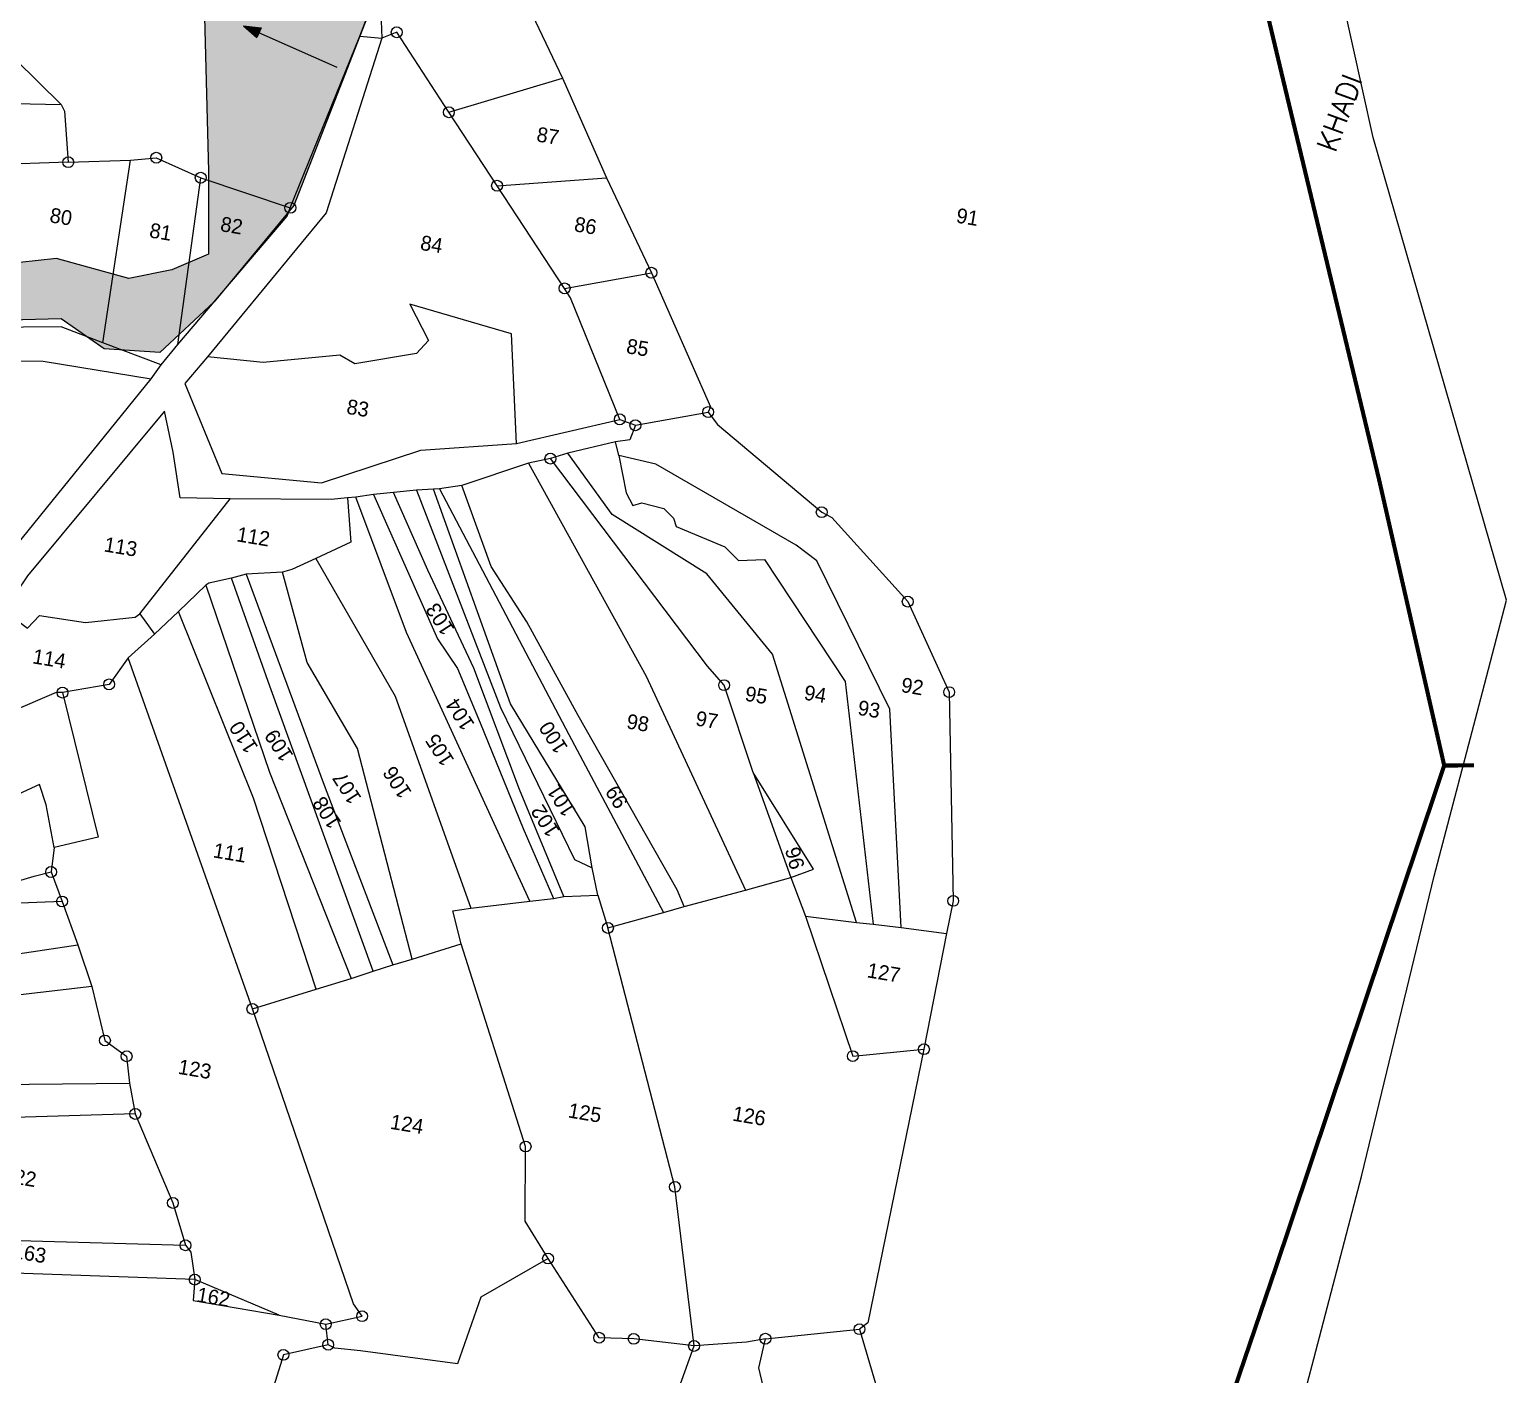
# Model space of a CAD drawing. Header units: metres. Extents: x 283645 to 285797, y 2017393 to 2020400.
# Drawn here: x 285057 to 285797, y 2018687 to 2019360 of the extents above; entities that cross this region are included whole.
import ezdxf
from ezdxf.enums import TextEntityAlignment as Align

# ---------------------------------------------------------------- set-up
doc = ezdxf.new("R2010")
doc.units = ezdxf.units.M
doc.linetypes.add('DIVIDE', pattern=[1.25, 0.5, -0.25, 0, -0.25, 0, -0.25])
for name, color, linetype in [('POLY_HATCH', 12, 'Continuous'), ('POLY_PARCEL', 6, 'Continuous'), ('POLY_ROAD', 30, 'Continuous'), ('POLY_WATER', 4, 'Continuous'), ('SYM_ARROW', 1, 'Continuous'), ('SYM_STONE', 1, 'Continuous'), ('TEXT_MAPOUT', 7, 'Continuous'), ('TEXT_PARCEL', 7, 'Continuous'), ('V_BOUND_LINE', 7, 'Continuous'), ('V_DIVIDE_LINE', 7, 'DIVIDE'), ('VILLAGE BOUNDRY', 1, 'Continuous')]:
    doc.layers.add(name, color=color, linetype=linetype)
doc.styles.get("Standard").update_dxf_attribs({"font": 'simplex.shx'})
doc.styles.add('TEXT_MAP', font='', dxfattribs={"height": 2.5})
doc.styles.get('TEXT_MAP').set_extended_font_data('Kruti Dev 050')

# ---------------------------------------------------------------- blocks, each defined once
blk = doc.blocks.new('STONE')
blk.add_circle((0, 0), 0.851)
blk = doc.blocks.new('ARROWASPECT')
h = blk.add_hatch(color=256)
h.paths.add_polyline_path([(2.85, -2.85), (3.72, -1.98), (0, 0)])
h.paths.add_polyline_path([(0, 0), (1.98, -3.72), (2.85, -2.85)])
for points in [[(0, 0), (17.15, -17.15)], [(0, 0), (1.98, -3.72)], [(0, 0), (3.72, -1.98)], [(3.72, -1.98), (1.98, -3.72)]]:
    blk.add_lwpolyline(points)

msp = doc.modelspace()

# ---------------------------------------------------------------- hatches: boundary and pattern name
at = {"layer": 'POLY_HATCH'}
h = msp.add_hatch(dxfattribs=at)
h.set_pattern_fill('ZIGZAG', color=256, scale=41.225929, angle=-9.52699, style=0)
h.set_pattern_definition([(350.473, (283678.65, 2018388.7925), (5.93509, 4.229242), [5.15324, -5.15324]), (80.473, (283683.732, 2018387.9396), (-4.229242, 5.93509), [5.15324, -5.15324])])
h.paths.add_polyline_path([(284826.31, 2019671.07), (284810.13, 2019697.91), (284782.68, 2019736.41), (284771.23, 2019746.95), (284758.94, 2019762.8), (284754.02, 2019777.99), (284721.76, 2019736.6), (284656.58, 2019608.52), (284617.82, 2019528.29), (284657.22, 2019509.61), (284686.94, 2019505.2), (284707.45, 2019510.95), (284742.05, 2019532.14), (284739.81, 2019510.95), (284803.2, 2019443.44), (284803.74, 2019429.56), (284821.13, 2019389.31), (284827.91, 2019371.51), (284834.78, 2019347.38), (284851.35, 2019326.22), (284870.63, 2019321.26), (284883.29, 2019304.2), (284908.33, 2019294.2), (284914.08, 2019259.92), (284946.38, 2019233.24), (284968.36, 2019216.92), (284991.75, 2019212.42), (285010.67, 2019215.56), (285010.96, 2019227.58), (285040.39, 2019214.59), (285072.73, 2019215.49), (285094.33, 2019200.37), (285122.19, 2019198.57), (285149.43, 2019223.87), (285189.25, 2019272.26), (285226.15, 2019366.94), (285208.44, 2019456.65), (285176.84, 2019439.55), (285146.46, 2019443.5), (285126.23, 2019432.53), (285114.58, 2019431.62), (285090.63, 2019436.21), (285078.52, 2019432.5), (285054.01, 2019437.19), (285043.02, 2019443.63), (285027.84, 2019449.05), (285018.44, 2019458.09), (285004.47, 2019474.22), (285002.91, 2019492.29), (285008.05, 2019512.68), (284991.66, 2019517.73), (284977.6, 2019529.86), (284969.41, 2019542.72), (284957.6, 2019561.36), (284943.62, 2019563.71), (284930.12, 2019575.74), (284914.86, 2019599.34), (284906.75, 2019598.98), (284889.15, 2019603.66), (284876.96, 2019620.06), (284860.02, 2019645.88), (284835.71, 2019655.13)])
h.paths.add_polyline_path([(284783.98, 2019576.11), (284793.86, 2019576.75), (284810.53, 2019563.04), (284836.98, 2019549.41), (284853.57, 2019552.37), (284865.09, 2019521.71), (284885.48, 2019502.78), (284907.94, 2019503.03), (284918.73, 2019485.14), (284938.94, 2019468.53), (284960.92, 2019459.1), (284977.42, 2019464.95), (284987.74, 2019437.37), (285001.15, 2019428.22), (285012.64, 2019426.8), (285023.64, 2019427.25), (285028.84, 2019413.74), (285045.79, 2019405.15), (285064.62, 2019404.29), (285080.74, 2019411.35), (285106.45, 2019396.69), (285126.11, 2019393.97), (285143.55, 2019405.4), (285146.5, 2019289.44), (285146.49, 2019247.84), (285128.08, 2019240.02), (285106.65, 2019235.58), (285070.41, 2019245.68), (285052.01, 2019243.68), (285033.47, 2019246.21), (285019.87, 2019254.24), (284992.85, 2019257.63), (284975.43, 2019266.87), (284959.61, 2019285.61), (284956.87, 2019334.32), (284939.9, 2019329.13), (284910.64, 2019332.89), (284899.38, 2019344.54), (284884.01, 2019348.85), (284867.53, 2019360.23), (284856.38, 2019393.12), (284847.73, 2019404.57), (284836.48, 2019423.12), (284835.85, 2019446.77), (284817.22, 2019459.09), (284807.47, 2019490.02), (284786.42, 2019494.71), (284766.3, 2019511.87), (284753.83, 2019523.15), (284749.84, 2019537.04), (284758.99, 2019557.33), (284765.91, 2019578)], flags=16)

# ---------------------------------------------------------------- linework, layer by layer
for points in [[(285143.55, 2019405.4), (285146.5, 2019289.44), (285146.49, 2019247.84), (285128.08, 2019240.02)], [(285128.08, 2019240.02), (285106.65, 2019235.58), (285070.41, 2019245.68), (285052.01, 2019243.68), (285033.47, 2019246.21), (285019.87, 2019254.24), (284992.85, 2019257.63), (284975.43, 2019266.87), (284959.61, 2019285.61), (284956.87, 2019334.32), (284939.9, 2019329.13), (284910.64, 2019332.89), (284899.38, 2019344.54), (284884.01, 2019348.85), (284867.53, 2019360.23), (284856.38, 2019393.12)], [(285149.43, 2019223.87), (285122.19, 2019198.57), (285094.33, 2019200.37), (285072.73, 2019215.49), (285040.39, 2019214.59), (285010.96, 2019227.58), (285010.67, 2019215.56), (284991.75, 2019212.42), (284968.36, 2019216.92), (284946.38, 2019233.24), (284914.08, 2019259.92), (284908.33, 2019294.2), (284883.29, 2019304.2), (284870.63, 2019321.26), (284851.35, 2019326.22), (284834.78, 2019347.38), (284827.91, 2019371.51)], [(285226.15, 2019366.94), (285189.25, 2019272.26), (285149.43, 2019223.87)]]:
    msp.add_lwpolyline(points, dxfattribs=at)
at = {"layer": 'POLY_PARCEL'}
for points in [[(285271.66, 2019445.85), (285323.78, 2019335.97)], [(285230.19, 2019438.68), (285233.31, 2019356.1)], [(285222.34, 2019357.1), (285225.74, 2019365.79), (285224.62, 2019370.71)], [(285266.93, 2019318.92), (285240.79, 2019358.97), (285233.31, 2019356.1)], [(284947.19, 2019290.09), (284971.96, 2019290.36), (284980.92, 2019346.86), (285049.91, 2019345.42), (285072.8, 2019322.84)], [(285266.93, 2019318.92), (285323.78, 2019335.97)], [(285323.78, 2019335.97), (285345.92, 2019286.14)], [(285037.78, 2019292.56), (285006.77, 2019290.74), (285010.3, 2019324.22), (285072.8, 2019322.84)], [(285072.8, 2019322.84), (285074.31, 2019319.46), (285076.27, 2019293.9)], [(285291.07, 2019282.12), (285266.93, 2019318.92)], [(285076.27, 2019293.9), (285037.78, 2019292.56)], [(285076.27, 2019293.9), (285107.41, 2019294.92)], [(285093.64, 2019203.35), (285107.41, 2019294.92)], [(285107.41, 2019294.92), (285120.37, 2019296.13), (285142.63, 2019286.15)], [(285131.21, 2019202.6), (285142.63, 2019286.15)], [(285142.63, 2019286.15), (285187.51, 2019271.04)], [(285291.07, 2019282.12), (285345.92, 2019286.14)], [(285345.92, 2019286.14), (285368.38, 2019238.53)], [(285324.92, 2019230.69), (285291.07, 2019282.12)], [(285324.92, 2019230.69), (285368.38, 2019238.53)], [(285368.38, 2019238.53), (285397.9, 2019171.4), (285396.8, 2019168.73)], [(285327.89, 2019225.93), (285324.92, 2019230.69)], [(285352.53, 2019165.08), (285327.89, 2019225.93)], [(285300.78, 2019152.98), (285298.34, 2019207.9), (285247.32, 2019222.79), (285256.7, 2019204.56), (285250.68, 2019198.07), (285219.77, 2019192.93), (285212.28, 2019197.24), (285173.95, 2019193.55), (285146.08, 2019196.47)], [(285360.37, 2019162.1), (285396.8, 2019168.73)], [(285396.8, 2019168.73), (285401.45, 2019162.43), (285453.69, 2019118.55), (285458.7, 2019115.88), (285496.77, 2019073.77), (285517.52, 2019028.4), (285519.54, 2018923.84), (285516.27, 2018907.49)], [(285352.01, 2019146.96), (285350.35, 2019153.85)], [(285306.79, 2019143.08), (285365.7, 2019036.48), (285415.48, 2018929.27)], [(285419.38, 2018988.18), (285404.8, 2019031.9), (285396.5, 2019041.36), (285317.76, 2019145.41)], [(285471.1, 2018913.07), (285429.04, 2019047.35), (285396.13, 2019087.6), (285348.78, 2019117.36), (285326.57, 2019148.11)], [(285352.01, 2019146.96), (285355.69, 2019128.28), (285359.07, 2019121.85), (285363.52, 2019123.21), (285374.56, 2019120.42), (285379.38, 2019115.63), (285380.79, 2019111.4), (285405.13, 2019101.22), (285411.98, 2019094.44), (285424.95, 2019094.84), (285465.51, 2019033.7), (285479.4, 2018912.14)], [(285493.44, 2018910.49), (285487.85, 2019019.86), (285451.27, 2019094.27), (285440.85, 2019102.12), (285370.54, 2019142.68), (285352.01, 2019146.96)], [(285324.5, 2018925.95), (285302.3, 2018979.71), (285279.38, 2019040.43), (285256.4, 2019089.54), (285239.15, 2019128.5)], [(285250.75, 2019129.61), (285292.75, 2019020.72), (285329.93, 2018944.51), (285338.69, 2018940.32)], [(285338.69, 2018940.32), (285335.13, 2018960.95), (285297.73, 2019022.53), (285259.19, 2019130.14)], [(285262.26, 2019130.18), (285326.93, 2019007.22), (285374.45, 2018918.09)], [(285384.83, 2018921.03), (285381.35, 2018929.35), (285331.74, 2019016.75), (285305.93, 2019063.68), (285288.19, 2019091.36), (285273.48, 2019131.98)], [(285112.2, 2019067.64), (285157.3, 2019125.27)], [(285216.13, 2019125.69), (285217.83, 2019103.6), (285200.32, 2019095.38)], [(285307.45, 2018923.61), (285245.65, 2019058.25), (285220.38, 2019126.09)], [(285229.22, 2019127.38), (285261.27, 2019055.16), (285271.25, 2019040.22), (285282.58, 2019013.09), (285304.12, 2018960.05), (285319.39, 2018924.99)], [(285200.32, 2019095.38), (285188.25, 2019089.86), (285183.61, 2019088.56)], [(285200.32, 2019095.38), (285240.08, 2019026.42), (285277.91, 2018920.2)], [(285157.97, 2019085.5), (285146.62, 2019082.98), (285145.14, 2019081.93)], [(285165.41, 2019087.43), (285157.97, 2019085.5)], [(285228.97, 2018888.69), (285177.31, 2019031.44), (285157.97, 2019085.5)], [(285183.61, 2019088.56), (285165.41, 2019087.43)], [(285165.41, 2019087.43), (285204.47, 2018981.81), (285238.87, 2018891.72)], [(285248.5, 2018894.56), (285221.16, 2019000.12), (285195.95, 2019043.21), (285183.61, 2019088.56)], [(285145.14, 2019081.93), (285131.49, 2019068.87)], [(285145.14, 2019081.93), (285177.11, 2018988.28), (285218.01, 2018884.9)], [(285044.2, 2019069.24), (285055.81, 2019060.46), (285061.81, 2019066.73), (285084.93, 2019063.37), (285109.83, 2019065.96), (285112.2, 2019067.64)], [(285112.2, 2019067.64), (285119.41, 2019057.37)], [(285131.49, 2019068.87), (285119.41, 2019057.37)], [(285200.46, 2018879.63), (285169.08, 2018975.29), (285131.49, 2019068.87)], [(285119.41, 2019057.37), (285106.24, 2019045.54)], [(285106.24, 2019045.54), (285096.73, 2019032.31), (285073.39, 2019028.16)], [(285168.48, 2018869.67), (285106.24, 2019045.54)], [(285073.39, 2019028.16), (285070.27, 2019028.17), (285046.46, 2019018.12), (285016.5, 2019028.55)], [(285073.39, 2019028.16), (285091.2, 2018955.8), (285069.2, 2018950.57)], [(285419.38, 2018988.18), (285438.15, 2018935.61)], [(285438.15, 2018935.61), (285449.5, 2018939.69), (285419.38, 2018988.18)], [(285069.2, 2018950.57), (285065.26, 2018971.88), (285061.81, 2018982.08), (284967.84, 2018938.8)], [(285069.2, 2018950.57), (285067.68, 2018938.3)], [(284948.38, 2018903.22), (284979.08, 2018912.37), (285059.27, 2018936.28), (285067.68, 2018938.3)], [(285067.68, 2018938.3), (285073.18, 2018923.53)], [(285341.55, 2018926.74), (285338.69, 2018940.32)], [(285384.83, 2018921.03), (285415.48, 2018929.27)], [(285415.48, 2018929.27), (285438.15, 2018935.61)], [(285438.15, 2018935.61), (285445.53, 2018916.1)], [(285073.18, 2018923.53), (285047.86, 2018922.5), (285045.03, 2018919.7), (285015.64, 2018910.06), (284971.79, 2018892.85), (284967.16, 2018892.36), (284961.61, 2018890.74), (284955.77, 2018890.63), (284943.78, 2018889.07)], [(285073.18, 2018923.53), (285081.04, 2018901.8)], [(285277.91, 2018920.2), (285307.45, 2018923.61)], [(285307.45, 2018923.61), (285319.39, 2018924.99)], [(285319.39, 2018924.99), (285324.5, 2018925.95)], [(285324.5, 2018925.95), (285341.55, 2018926.74)], [(285341.55, 2018926.74), (285346.59, 2018910.28)], [(285273.16, 2018902.32), (285268.92, 2018918.9), (285277.91, 2018920.2)], [(285346.59, 2018910.28), (285374.45, 2018918.09)], [(285374.45, 2018918.09), (285384.83, 2018921.03)], [(285445.53, 2018916.1), (285469.25, 2018846.05), (285504.91, 2018849.51)], [(285445.53, 2018916.1), (285471.1, 2018913.07)], [(285389.73, 2018700.87), (285380.15, 2018780.55), (285346.59, 2018910.28)], [(285471.1, 2018913.07), (285479.4, 2018912.14)], [(285479.4, 2018912.14), (285493.44, 2018910.49)], [(285493.44, 2018910.49), (285516.27, 2018907.49)], [(285516.27, 2018907.49), (285504.91, 2018849.51)], [(285088.1, 2018880.91), (284965.06, 2018866.63), (284963.42, 2018878.55), (284980.6, 2018878.94), (285026.22, 2018893.67), (285081.04, 2018901.8)], [(285081.04, 2018901.8), (285088.1, 2018880.91)], [(285248.5, 2018894.56), (285273.16, 2018902.32)], [(285316.58, 2018744.65), (285305.06, 2018763.35), (285305.35, 2018800.76), (285273.16, 2018902.32)], [(285228.97, 2018888.69), (285238.87, 2018891.72)], [(285238.87, 2018891.72), (285248.5, 2018894.56)], [(285200.46, 2018879.63), (285218.01, 2018884.9)], [(285218.01, 2018884.9), (285228.97, 2018888.69)], [(285088.1, 2018880.91), (285094.64, 2018853.89), (285105.52, 2018845.97), (285107.02, 2018832.58)], [(285168.48, 2018869.67), (285200.46, 2018879.63)], [(285205.23, 2018711.76), (285223.47, 2018715.77), (285219.1, 2018721.9), (285168.48, 2018869.67)], [(285504.91, 2018849.51), (285476.77, 2018712.45), (285472.59, 2018709.25)], [(284968.35, 2018827.69), (284989.34, 2018831.26), (285107.02, 2018832.58)], [(285107.02, 2018832.58), (285109.82, 2018817.09)], [(285109.82, 2018817.09), (284971.74, 2018812.99)], [(285109.82, 2018817.09), (285128.68, 2018772.52), (285134.98, 2018751.29)], [(284986.55, 2018754.61), (285027.54, 2018754.32), (285134.98, 2018751.29)], [(285134.98, 2018751.29), (285137.68, 2018747.79), (285139.6, 2018734.09)], [(285316.58, 2018744.65), (285282.96, 2018725.31), (285271.32, 2018691.88), (285222.68, 2018698.45), (285209.73, 2018699.7), (285206.49, 2018701.48)], [(285389.73, 2018700.87), (285359.53, 2018704.41), (285342.19, 2018704.98), (285316.58, 2018744.65)], [(285139.6, 2018734.09), (285039.53, 2018737.73), (284942.56, 2018740.89)], [(285139.6, 2018734.09), (285138.79, 2018723.67), (285181.91, 2018716.2)], [(285181.91, 2018716.2), (285139.6, 2018734.09)], [(285181.91, 2018716.2), (285205.23, 2018711.76)], [(285206.49, 2018701.48), (285205.23, 2018711.76)], [(285425.48, 2018704.5), (285472.59, 2018709.25)], [(285472.59, 2018709.25), (285519.77, 2018549.34), (285564.28, 2018401.08)], [(285206.49, 2018701.48), (285184.04, 2018696.4), (285177.53, 2018675.55)], [(285320.76, 2018508.94), (285389.73, 2018700.87)], [(285425.48, 2018704.5), (285416.07, 2018702.7), (285389.73, 2018700.87)], [(285522.56, 2018381.02), (285524.04, 2018388.5), (285522.8, 2018412.12), (285517.33, 2018426.05), (285496.79, 2018480.47), (285474.05, 2018522.17), (285439.69, 2018588.8), (285442.15, 2018605.04), (285422.26, 2018689.95), (285425.48, 2018704.5)]]:
    msp.add_lwpolyline(points, dxfattribs=at)
at = {"layer": 'POLY_ROAD'}
for points in [[(285233.31, 2019356.1), (285205.54, 2019268.48), (285146.08, 2019196.47)], [(285187.51, 2019271.04), (285222.34, 2019357.1)], [(285222.34, 2019357.1), (285233.31, 2019356.1)], [(285131.21, 2019202.6), (285185.97, 2019266.85), (285187.51, 2019271.04)], [(285122.8, 2019192.33), (285131.21, 2019202.6)], [(285146.08, 2019196.47), (285134.65, 2019183.09), (285153.24, 2019137.96), (285203.1, 2019133.21), (285252.9, 2019149.61), (285300.78, 2019152.98)], [(285050.54, 2019102.19), (285117.74, 2019185.39)], [(285157.3, 2019125.27), (285132.27, 2019125.82), (285128.86, 2019148.65), (285124.5, 2019169.13), (285055.83, 2019086.63), (285044.2, 2019069.24)], [(285300.78, 2019152.98), (285352.53, 2019165.08)], [(285360.37, 2019162.1), (285357.49, 2019154.88), (285350.35, 2019153.85)], [(285352.53, 2019165.08), (285360.37, 2019162.1)], [(285350.35, 2019153.85), (285326.57, 2019148.11)], [(285306.79, 2019143.08), (285273.48, 2019131.98)], [(285317.76, 2019145.41), (285306.79, 2019143.08)], [(285326.57, 2019148.11), (285317.76, 2019145.41)], [(285239.15, 2019128.5), (285229.22, 2019127.38)], [(285250.75, 2019129.61), (285239.15, 2019128.5)], [(285259.19, 2019130.14), (285250.75, 2019129.61)], [(285262.26, 2019130.18), (285259.19, 2019130.14)], [(285273.48, 2019131.98), (285262.26, 2019130.18)], [(285216.13, 2019125.69), (285207.92, 2019124.84), (285157.3, 2019125.27)], [(285220.38, 2019126.09), (285216.13, 2019125.69)], [(285229.22, 2019127.38), (285220.38, 2019126.09)]]:
    msp.add_lwpolyline(points, dxfattribs=at)
at = {"layer": 'POLY_WATER'}
for points in [[(285093.64, 2019203.35), (285072.75, 2019211.35), (285015.99, 2019210.9)], [(285122.8, 2019192.33), (285093.64, 2019203.35)], [(284985.01, 2019199.83), (284996.06, 2019194.35), (285063.66, 2019194.14), (285117.74, 2019185.39)], [(285117.74, 2019185.39), (285122.8, 2019192.33)]]:
    msp.add_lwpolyline(points, dxfattribs=at)
at = {"layer": 'V_BOUND_LINE', "const_width": 2.06}
msp.add_lwpolyline([(285276.32, 2019481.83), (285366.92, 2019503.75), (285386.4, 2019509.35), (285543.73, 2019547.25), (285629.41, 2019567.79), (285684.53, 2019336.32), (285732.8, 2019135.16), (285765.49, 2018991.65), (285681.56, 2018741.36), (285582.87, 2018451.54), (285564.28, 2018401.08)], dxfattribs=at)
at = {"layer": 'V_DIVIDE_LINE', "const_width": 2.06, "flags": 128}
msp.add_lwpolyline([(285765.49, 2018991.65), (285780.45, 2018991.72)], dxfattribs=at)
at = {"layer": 'VILLAGE BOUNDRY'}
for p, q in [((285729.87, 2019306.25), (285696.82, 2019456.77)), ((285763.25, 2019190.37), (285729.87, 2019306.25)), ((285796.67, 2019074.52), (285763.25, 2019190.37)), ((285784.64, 2019028.43), (285796.67, 2019074.52)), ((285760.53, 2018936.28), (285784.64, 2019028.43)), ((285724.27, 2018786.49), (285760.53, 2018936.28)), ((285700.17, 2018694.34), (285724.27, 2018786.49)), ((285688.13, 2018648.28), (285700.17, 2018694.34))]:
    msp.add_line(p, q, dxfattribs=at)

# ---------------------------------------------------------------- block references
at = {"layer": 'SYM_ARROW', "xscale": 2.113108692138548, "yscale": 2.113108692138548, "zscale": 2.113108692138548, "rotation": 21.10099391508163}
msp.add_blockref('ARROWASPECT', (285164.02, 2019362.23), dxfattribs=at)
at = {"layer": 'SYM_STONE', "xscale": 3.198188276898563, "yscale": 3.198188276898563, "zscale": 3.198188276898563, "rotation": 178.1903986784973}
for p in [(285240.79, 2019358.97), (285266.93, 2019318.92), (285120.37, 2019296.13), (285076.27, 2019293.9), (285142.63, 2019286.15), (285291.07, 2019282.12), (285187.51, 2019271.04), (285368.38, 2019238.53), (285324.92, 2019230.69), (285352.53, 2019165.08), (285396.8, 2019168.73), (285360.37, 2019162.1), (285317.76, 2019145.41), (285453.69, 2019118.55), (285496.77, 2019073.77), (285096.73, 2019032.31), (285404.8, 2019031.9), (285073.39, 2019028.16), (285517.52, 2019028.4), (285067.68, 2018938.3), (285073.18, 2018923.53), (285519.54, 2018923.84), (285346.59, 2018910.28), (285168.48, 2018869.67), (285094.64, 2018853.89), (285105.52, 2018845.97), (285469.25, 2018846.05), (285504.91, 2018849.51), (285109.82, 2018817.09), (285305.35, 2018800.76), (285380.15, 2018780.55), (285128.68, 2018772.52), (285134.98, 2018751.29), (285316.58, 2018744.65), (285139.6, 2018734.09), (285205.23, 2018711.76), (285223.47, 2018715.77), (285342.19, 2018704.98), (285359.53, 2018704.41), (285425.48, 2018704.5), (285472.59, 2018709.25), (285184.04, 2018696.4), (285206.49, 2018701.48), (285389.73, 2018700.87)]:
    msp.add_blockref('STONE', p, dxfattribs=at)

# ---------------------------------------------------------------- texts
at = {"layer": 'TEXT_MAPOUT'}
msp.add_text('KHADI', height=10.306, rotation=69.84731, dxfattribs=at).set_placement((285710.94, 2019298.23))
at = {"layer": 'TEXT_PARCEL', "style": 'TEXT_MAP'}
for s, rotation, p in [('87', 350.47301, (285316.53, 2019307.12)), ('80', 350.47301, (285072.66, 2019266.63)), ('91', 350.47301, (285526.73, 2019266.47)), ('81', 350.47301, (285122.59, 2019259.04)), ('82', 350.47301, (285158.12, 2019262.19)), ('86', 350.47301, (285335.38, 2019262.12)), ('84', 350.47301, (285258.29, 2019252.82)), ('85', 350.47301, (285361.49, 2019201.04)), ('83', 350.47301, (285221.35, 2019170.71)), ('112', 350.47301, (285169.02, 2019106.38)), ('113', 350.47301, (285102.57, 2019101.25)), ('103', 122.9294, (285262.47, 2019064.92)), ('114', 350.47301, (285066.79, 2019045.17)), ('92', 350.47301, (285499.11, 2019031.31)), ('104', 122.9294, (285272.49, 2019017.26)), ('95', 350.47301, (285420.93, 2019026.92)), ('94', 350.47301, (285450.48, 2019027.48)), ('98', 350.47301, (285361.62, 2019013.05)), ('97', 350.47301, (285396.19, 2019014.52)), ('93', 350.47301, (285477.41, 2019019.87)), ('110', 122.9294, (285164.05, 2019005.78)), ('100', 122.9294, (285319.2, 2019005.65)), ('109', 122.9294, (285181.74, 2019001.64)), ('105', 122.9294, (285262.29, 2018999.36)), ('106', 122.9294, (285240.97, 2018983.18)), ('107', 122.9294, (285215.8, 2018980.35)), ('101', 122.9294, (285323.12, 2018974.04)), ('99', 121.66394, (285350.97, 2018975.82)), ('108', 122.9294, (285205.76, 2018967.98)), ('102', 122.9294, (285315.18, 2018963.85)), ('111', 350.47301, (285157.26, 2018947.95)), ('96', 105.43243, (285440.22, 2018945.21)), ('127', 350.47301, (285484.8, 2018887.94)), ('123', 350.47301, (285139.7, 2018839.54)), ('125', 350.47301, (285335.08, 2018817.69)), ('126', 350.47301, (285417.38, 2018816.08)), ('124', 350.47301, (285245.97, 2018812.05)), ('122', 350.47301, (285052.05, 2018785.47)), ('163', 350.47301, (285056.96, 2018747.28)), ('162', 350.47301, (285149.01, 2018725.35))]:
    msp.add_text(s, height=7.421, rotation=rotation, dxfattribs=at).set_placement(p, align=Align.MIDDLE)

doc.saveas('drawing.dxf')
